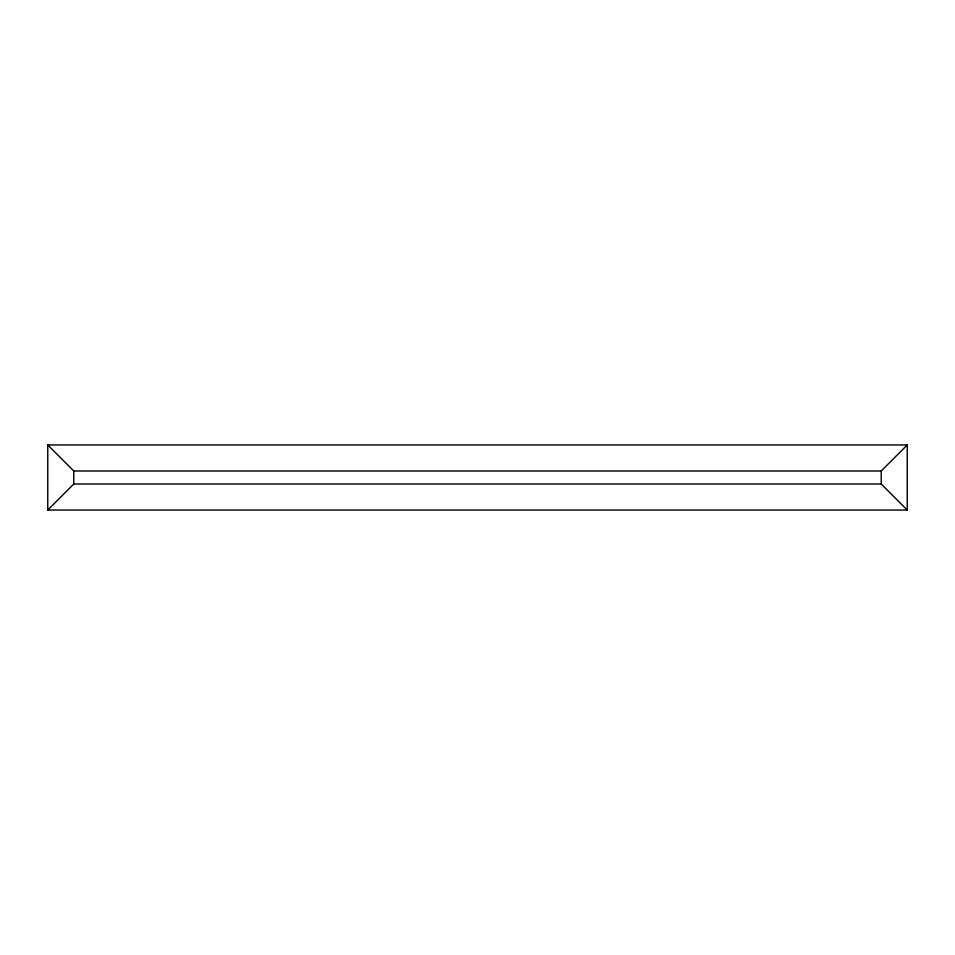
<?xml version="1.0" encoding="UTF-8"?>
<svg xmlns="http://www.w3.org/2000/svg" width="955" height="955" viewBox="0 0 955 955"><rect width="100%" height="100%" fill="white"/><g stroke="black" fill="none" stroke-linecap="round" stroke-linejoin="round"><path stroke-width="1.43" d="M47.75 510.042L73.774 484.006L881.226 484.006L907.25 510.042L907.25 444.958L47.75 444.958L47.75 510.042L907.25 510.042M47.75 444.958L73.774 470.994L881.226 470.994L907.25 444.958M881.226 470.994L881.226 484.006M73.774 470.994L73.774 484.006"/></g></svg>
